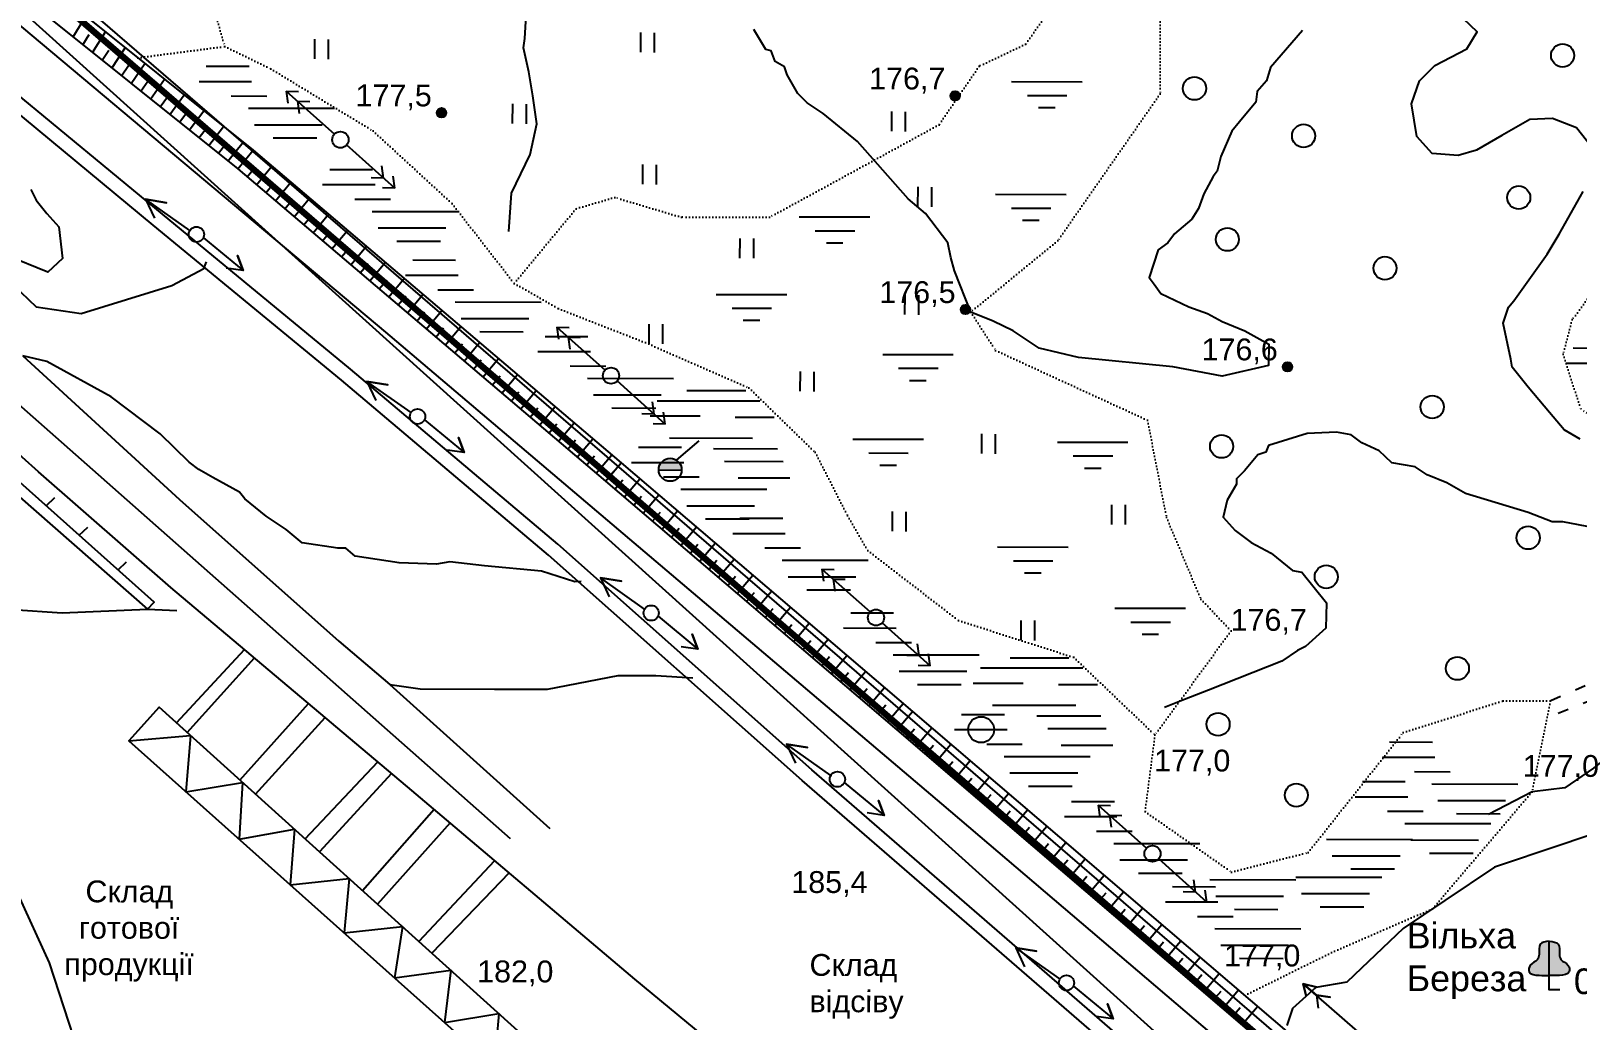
# Model space of a CAD drawing. Header units: millimetres. Extents: x 6127 to 9314, y 4730 to 7085.
# Drawn here: x 7224.8 to 7465.7, y 6420.5 to 6574.7 of the extents above; entities that cross this region are included whole.
import ezdxf

# ---------------------------------------------------------------- set-up
doc = ezdxf.new("R2010")
doc.units = ezdxf.units.MM
doc.header["$LTSCALE"] = 0.7
doc.linetypes.add('ACAD_ISO03W100', pattern=[30, 12, -18])
doc.linetypes.add('ACAD_ISO07W100', pattern=[3, 0, -3])
for name, color, linetype in [('болото', 84, 'Continuous'), ('відм', 14, 'Continuous'), ('горизонталі', 22, 'Continuous'), ('горный отвод', 7, 'Continuous'), ('дерево', 7, 'Continuous'), ('Откос', 7, 'Continuous'), ('чорн', 255, 'Continuous')]:
    doc.layers.add(name, color=color, linetype=linetype)
doc.styles.get("Standard").update_dxf_attribs({"font": 'arial.ttf'})

# ---------------------------------------------------------------- blocks, each defined once
blk = doc.blocks.new('1')
at = {"layer": 'чорн', "color": 7, "ltscale": 0.2, "transparency": 33554687}
for p, q in [((5601.51, 1990.78), (5598.6, 1986.67)), ((5594.99, 1981.51), (5597.87, 1985.63))]:
    blk.add_line(p, q, dxfattribs=at)
for points in [[(5601.51, 1990.78), (5600.59, 1990.54)], [(5601.51, 1990.78), (5601.59, 1989.83)], [(5600.83, 1989.82), (5599.91, 1989.58)], [(5600.83, 1989.82), (5600.92, 1988.87)], [(5595.66, 1982.47), (5595.57, 1983.42)], [(5594.99, 1981.51), (5594.9, 1982.46)], [(5595.66, 1982.47), (5596.58, 1982.71)], [(5594.99, 1981.51), (5595.9, 1981.75)]]:
    blk.add_lwpolyline(points, dxfattribs=at)
blk.add_circle((5598.25, 1986.14), 0.633, dxfattribs=at)

msp = doc.modelspace()

# ---------------------------------------------------------------- hatches: boundary and pattern name
at = {"layer": 'відм', "ltscale": 0.2, "true_color": 0x000000}
h = msp.add_hatch(color=18, dxfattribs=at)
h.dxf.hatch_style = 1
h.paths.add_polyline_path([(7369.53, 6564.6, 1), (7368.07, 6564.6, 1)])
h = msp.add_hatch(color=18, dxfattribs=at)
h.dxf.hatch_style = 1
h.paths.add_polyline_path([(7289.49, 6561.97, 1), (7288.03, 6561.97, 1)])
h = msp.add_hatch(color=18, dxfattribs=at)
h.dxf.hatch_style = 1
h.paths.add_polyline_path([(7371.13, 6531.3, 1), (7369.66, 6531.3, 1)])
h = msp.add_hatch(color=18, dxfattribs=at)
h.dxf.hatch_style = 1
h.paths.add_polyline_path([(7421.34, 6522.37, 1), (7419.88, 6522.37, 1)])
at = {"layer": 'чорн', "ltscale": 0.2, "true_color": 0x000000}
h = msp.add_hatch(color=18, dxfattribs=at)
h.dxf.hatch_style = 1
h.set_gradient(color1=(0, 0, 255), color2=(0, 0, 255), tint=1)
h.paths.add_polyline_path([(7323.01, 6507.45, 0.174195), (7322.6, 6506.32, 0.009016), (7322.6, 6506.25), (7326.17, 6506.29, 0.002766), (7326.17, 6506.31, 0.174195), (7325.76, 6507.45)])
h.paths.add_polyline_path([(7325.76, 6507.45, 0.471354), (7323.01, 6507.45)])
h = msp.add_hatch(color=18, dxfattribs=at)
h.dxf.hatch_style = 1
edge = h.paths.add_edge_path()
edge.add_spline(control_points=[(7461.4, 6427.48), (7461.89, 6427.48), (7462.9, 6427.48), (7464.79, 6427.66), (7464.44, 6429.39), (7463.19, 6429.69), (7462.88, 6431.02), (7463.2, 6432.63), (7461.98, 6432.77), (7461.4, 6432.83)], knot_values=[0, 0, 0, 0, 0.79324, 1.617737, 2.123988, 2.843267, 3.252671, 4.0697, 4.805889, 4.805889, 4.805889, 4.805889], degree=3, periodic=0)
edge.add_line((7461.4, 6432.83), (7461.4, 6427.48))
edge = h.paths.add_edge_path()
edge.add_spline(control_points=[(7461.4, 6432.83), (7460.83, 6432.77), (7459.61, 6432.64), (7459.93, 6431.02), (7459.61, 6429.7), (7458.37, 6429.4), (7458, 6427.67), (7459.9, 6427.48), (7460.9, 6427.48), (7461.4, 6427.48)], knot_values=[0, 0, 0, 0, 0.736189, 1.553218, 1.962623, 2.681901, 3.188152, 4.012649, 4.805889, 4.805889, 4.805889, 4.805889], degree=3, periodic=0)
edge.add_line((7461.4, 6427.48), (7461.4, 6432.83))

# ---------------------------------------------------------------- linework, layer by layer
at = {"color": 18, "ltscale": 0.2, "true_color": 0x000000, "transparency": 33554687}
msp.add_line((7190.9, 6607.09), (7460.95, 6363.77), dxfattribs=at)
at = {"layer": 'болото', "color": 18, "ltscale": 0.2, "true_color": 0x000000}
for p, q in [((7252.08, 6569.21), (7258.75, 6569.2)), ((7250.96, 6566.84), (7259.15, 6566.83)), ((7255.97, 6564.58), (7261.52, 6564.57)), ((7258.68, 6562.66), (7272.09, 6562.65)), ((7259.6, 6560.09), (7270.17, 6560.08)), ((7262.51, 6558.04), (7269.31, 6558.03)), ((7271.34, 6553.13), (7278.01, 6553.13)), ((7270.22, 6550.77), (7278.41, 6550.76)), ((7275.23, 6548.51), (7280.78, 6548.5)), ((7277.94, 6546.59), (7291.35, 6546.58)), ((7278.86, 6544.02), (7289.43, 6544.01)), ((7281.77, 6541.97), (7288.57, 6541.96)), ((7284.28, 6539.01), (7290.95, 6539)), ((7283.15, 6536.64), (7291.34, 6536.63)), ((7288.17, 6534.38), (7293.72, 6534.38)), ((7290.87, 6532.47), (7304.28, 6532.45)), ((7291.8, 6529.89), (7302.37, 6529.88)), ((7294.7, 6527.84), (7301.5, 6527.83)), ((7304.9, 6527.11), (7311.57, 6527.11)), ((7303.78, 6524.75), (7311.96, 6524.74)), ((7465.14, 6525.3), (7471.81, 6525.29)), ((7308.79, 6522.49), (7314.34, 6522.48)), ((7464.02, 6522.93), (7472.21, 6522.92)), ((7311.5, 6520.57), (7324.91, 6520.56)), ((7327, 6518.66), (7336.19, 6518.65)), ((7312.42, 6518), (7322.99, 6517.98)), ((7322.38, 6517.08), (7338.36, 6517.06)), ((7315.32, 6515.95), (7322.13, 6515.94)), ((7321.25, 6514.71), (7329.05, 6514.7)), ((7334.53, 6514.49), (7340.61, 6514.49)), ((7319.46, 6509.82), (7326.13, 6509.82)), ((7324.29, 6511.27), (7337.23, 6511.26)), ((7331.16, 6509.61), (7341.13, 6509.6)), ((7318.34, 6507.46), (7326.53, 6507.45)), ((7332.87, 6507.63), (7341.99, 6507.62)), ((7323.35, 6505.2), (7328.9, 6505.19)), ((7334.98, 6505.05), (7343.04, 6505.04)), ((7326.06, 6503.28), (7339.47, 6503.27)), ((7326.98, 6500.71), (7337.55, 6500.7)), ((7329.89, 6498.66), (7336.69, 6498.65)), ((7335.26, 6498.77), (7341.93, 6498.76)), ((7334.14, 6496.4), (7342.33, 6496.39)), ((7339.15, 6494.15), (7344.7, 6494.14)), ((7341.86, 6492.23), (7355.27, 6492.21)), ((7342.78, 6489.65), (7353.35, 6489.64)), ((7345.69, 6487.6), (7352.49, 6487.6)), ((7352.53, 6484.03), (7359.21, 6484.02)), ((7351.41, 6481.66), (7359.6, 6481.65)), ((7356.43, 6479.4), (7361.98, 6479.4)), ((7359.13, 6477.49), (7372.54, 6477.47)), ((7372.74, 6475.44), (7388.73, 6475.42)), ((7377.37, 6477.02), (7386.55, 6477.01)), ((7360.06, 6474.91), (7370.62, 6474.9)), ((7362.96, 6472.86), (7369.76, 6472.85)), ((7371.61, 6473.07), (7379.41, 6473.06)), ((7384.89, 6472.85), (7390.97, 6472.85)), ((7369.82, 6468.18), (7376.5, 6468.18)), ((7374.65, 6469.63), (7387.6, 6469.62)), ((7368.7, 6465.82), (7376.89, 6465.81)), ((7381.52, 6467.97), (7391.49, 6467.96)), ((7383.23, 6465.99), (7392.35, 6465.98)), ((7373.72, 6463.56), (7379.27, 6463.55)), ((7385.34, 6463.41), (7393.4, 6463.41)), ((7436.51, 6463.89), (7443.18, 6463.88)), ((7376.42, 6461.64), (7389.83, 6461.63)), ((7435.39, 6461.52), (7443.58, 6461.51)), ((7377.34, 6459.07), (7387.91, 6459.06)), ((7440.4, 6459.26), (7445.95, 6459.25)), ((7380.25, 6457.02), (7387.05, 6457.01)), ((7432.29, 6457.72), (7438.97, 6457.71)), ((7443.11, 6457.34), (7456.52, 6457.33)), ((7386.95, 6454.62), (7393.62, 6454.62)), ((7431.17, 6455.35), (7439.36, 6455.35)), ((7444.03, 6454.77), (7454.6, 6454.76)), ((7385.83, 6452.26), (7394.02, 6452.25)), ((7436.19, 6453.1), (7441.73, 6453.09)), ((7438.89, 6451.18), (7452.3, 6451.16)), ((7446.93, 6452.72), (7453.74, 6452.71)), ((7390.84, 6450), (7396.39, 6449.99)), ((7426.67, 6448.72), (7440.08, 6448.7)), ((7393.55, 6448.08), (7406.96, 6448.07)), ((7439.81, 6448.61), (7450.38, 6448.59)), ((7442.72, 6446.56), (7449.52, 6446.55)), ((7394.47, 6445.51), (7405.04, 6445.5)), ((7427.59, 6446.14), (7438.16, 6446.13)), ((7430.49, 6444.09), (7437.3, 6444.09)), ((7397.38, 6443.46), (7404.18, 6443.45)), ((7408.49, 6442.43), (7421.9, 6442.42)), ((7421.89, 6442.84), (7435.3, 6442.82)), ((7402.69, 6441.34), (7409.36, 6441.33)), ((7409.41, 6439.86), (7419.98, 6439.84)), ((7422.81, 6440.26), (7433.38, 6440.25)), ((7401.57, 6438.97), (7409.76, 6438.96)), ((7406.58, 6436.71), (7412.13, 6436.71)), ((7412.32, 6437.81), (7419.12, 6437.8)), ((7425.72, 6438.21), (7432.52, 6438.2)), ((7409.29, 6434.79), (7422.7, 6434.78)), ((7410.21, 6432.22), (7420.78, 6432.21)), ((7413.12, 6430.17), (7419.92, 6430.16))]:
    msp.add_line(p, q, dxfattribs=at)
for points in [[(7377.61, 6566.82), (7388.59, 6566.8)], [(7380.08, 6564.66), (7386.23, 6564.65)], [(7381.81, 6562.77), (7384.4, 6562.77)], [(7375.11, 6549.25), (7386.09, 6549.24)], [(7344.52, 6545.73), (7355.5, 6545.72)], [(7377.58, 6547.1), (7383.74, 6547.09)], [(7379.32, 6545.21), (7381.9, 6545.21)], [(7347, 6543.57), (7353.15, 6543.57)], [(7348.73, 6541.69), (7351.31, 6541.68)], [(7331.57, 6533.65), (7342.55, 6533.64)], [(7334.05, 6531.5), (7340.2, 6531.49)], [(7335.78, 6529.61), (7338.36, 6529.61)], [(7357.51, 6524.3), (7368.49, 6524.29)], [(7359.98, 6522.14), (7366.14, 6522.13)], [(7361.71, 6520.25), (7364.3, 6520.25)], [(7352.87, 6511.09), (7363.85, 6511.07)], [(7384.75, 6510.64), (7395.73, 6510.62)], [(7355.34, 6508.93), (7361.5, 6508.92)], [(7357.07, 6507.04), (7359.66, 6507.04)], [(7387.22, 6508.48), (7393.38, 6508.47)], [(7388.95, 6506.59), (7391.54, 6506.59)], [(7375.42, 6494.28), (7386.4, 6494.27)], [(7377.89, 6492.13), (7384.04, 6492.12)], [(7379.62, 6490.24), (7382.21, 6490.24)], [(7393.72, 6484.73), (7404.7, 6484.72)], [(7396.19, 6482.58), (7402.35, 6482.57)], [(7397.93, 6480.69), (7400.51, 6480.69)]]:
    msp.add_lwpolyline(points, dxfattribs=at)
at = {"layer": 'відм', "color": 18, "ltscale": 0.2, "true_color": 0x000000}
for centre in [(7368.8, 6564.6), (7288.76, 6561.97), (7370.4, 6531.3), (7420.61, 6522.37)]:
    msp.add_circle(centre, 0.733, dxfattribs=at)
at = {"layer": 'горизонталі', "color": 18, "true_color": 0x000000}
for points in [[(7299.23, 6543.44), (7299.65, 6549.45), (7302.56, 6555.47), (7303.6, 6560.24), (7302.99, 6564.6), (7302.37, 6568.33), (7301.54, 6572.07), (7301.75, 6573.52), (7301.96, 6577.05)], [(7468.55, 6555.9), (7465.65, 6559.63), (7461.91, 6561.09), (7458.39, 6560.89), (7454.03, 6558.4), (7450.08, 6556.12), (7447.18, 6555.3), (7443.16, 6555.59), (7440.75, 6558.24), (7439.91, 6563.36), (7441.17, 6566.92), (7443.57, 6569.3), (7448.56, 6571.93), (7450.15, 6574.57), (7445.86, 6578.66)], [(7422.95, 6574.76), (7417.94, 6569.03), (7417.31, 6566.95), (7415.86, 6565.29), (7415.65, 6563.63), (7413.15, 6560.53), (7411.91, 6559.07), (7410.24, 6555.13), (7409.62, 6552.85), (7409, 6552.02), (7407.54, 6549.33), (7406.71, 6547.05), (7405.67, 6545.39), (7402.97, 6543.11), (7401.93, 6541.66), (7400.47, 6540.62), (7399.02, 6536.27), (7399.85, 6535.23), (7400.88, 6533.77), (7405.24, 6531.69), (7408.14, 6530.65), (7410.42, 6529.41), (7413.95, 6527.95), (7417.68, 6525.87), (7417.67, 6522.55), (7410.41, 6520.9), (7402.74, 6522.36), (7388.01, 6523.83), (7381.88, 6525.29), (7377.84, 6527.99), (7374.73, 6529.45), (7371.24, 6530.9), (7368.73, 6537.34), (7368.11, 6539.41), (7367.69, 6541.7), (7364.17, 6546.27), (7361.48, 6548.55), (7353.6, 6557.48), (7348.21, 6561.85), (7345.73, 6563.51), (7344.28, 6564.96), (7342.62, 6567.87), (7342.21, 6569.12), (7340.75, 6569.95), (7340.13, 6571.61), (7339.3, 6571.82), (7337.44, 6574.93)], [(7224.75, 6549.98), (7225.57, 6548.32), (7227.23, 6546.24), (7229.1, 6544.16), (7229.66, 6539.22), (7227.39, 6537.09), (7221, 6539.69)], [(7466.21, 6511.08), (7463.72, 6512.54), (7461.45, 6515.24), (7458.13, 6519.18), (7455.64, 6522.3), (7455.44, 6523.54), (7454.2, 6529.15), (7455.03, 6531.64), (7455.86, 6532.67), (7461.06, 6539.93), (7462.93, 6543.04), (7466.67, 6549.67)], [(7220.79, 6536.29), (7225.56, 6531.72), (7232.61, 6530.67), (7246.72, 6535.01), (7251.71, 6537.7), (7252.12, 6538.74)], [(7310.54, 6488.9), (7309.54, 6488.86), (7304.35, 6490.52), (7295.43, 6491.36), (7290.04, 6491.99), (7287.96, 6491.58), (7282.15, 6491.79), (7275.31, 6492.84), (7273.85, 6494.09), (7272.61, 6494.09), (7267.01, 6494.92), (7264.52, 6497), (7261.41, 6499.08), (7258.09, 6501.78), (7257.27, 6502.82), (7253.12, 6505.11), (7250.94, 6506.36), (7249.43, 6507.48), (7244.88, 6511.9), (7237.24, 6517.68), (7227.25, 6523.17), (7223.48, 6524.08)], [(7472.21, 6496.55), (7463.5, 6498.22), (7461.84, 6498.22), (7458.11, 6499.68), (7448.36, 6502.6), (7445.46, 6504.26), (7442.35, 6505.51), (7440.48, 6506.75), (7436.88, 6507.38), (7434.88, 6509.25), (7432.18, 6510.5), (7430.53, 6511.75), (7428.24, 6512.16), (7423.68, 6511.96), (7417.66, 6510.1), (7417.24, 6509.06), (7416, 6508.65), (7413.92, 6506.16), (7412.67, 6504.92), (7412.67, 6504.09), (7411.22, 6501.6), (7410.59, 6498.91), (7412.46, 6496.83), (7414.95, 6494.96), (7418.06, 6493.29), (7421.37, 6490.59), (7422.82, 6490.38), (7426.66, 6485.56), (7426.59, 6481.64), (7423.43, 6478.76), (7422.19, 6478.14), (7419.7, 6476.49), (7408.28, 6471.94), (7404.54, 6470.49), (7401.43, 6469.25)], [(7192.72, 6485.69), (7214.09, 6485.05), (7229.65, 6483.99), (7242.93, 6484.6), (7247.49, 6484.38)], [(7280.71, 6472.84), (7285.43, 6472.15), (7297.01, 6472.13), (7305.27, 6472.12), (7316.28, 6474.24), (7322.13, 6474.23), (7327.9, 6473.9)], [(7499.4, 6474.1), (7496.34, 6470.84), (7491.81, 6470.04), (7485.93, 6471.4), (7481.44, 6471.4), (7476.29, 6467.85), (7472.67, 6463.35), (7468.3, 6459.8), (7463.84, 6456.75), (7458.73, 6456.13), (7451.94, 6452.58)], [(7477.69, 6452.72), (7463.11, 6447.81), (7452.89, 6444.38), (7445.12, 6439.17), (7438.61, 6434.81), (7432.12, 6428.64), (7429.84, 6426.47), (7425.04, 6425.63), (7421.4, 6422.36), (7420.52, 6419.72)]]:
    msp.add_lwpolyline(points, dxfattribs=at)
at = {"layer": 'горный отвод', "color": 18, "ltscale": 0.2, "true_color": 0x000000}
for points in [[(6833.81, 6399.02), (7050.49, 6541.99), (7159.64, 6603.79), (7192.72, 6605.52), (7214.71, 6594.41), (7446.38, 6394.62), (7812.87, 6318.98), (7813.33, 6270.44), (8212.54, 6212.33), (8210.56, 6196.61), (8228.28, 6077.75), (8075.07, 6062.83), (7942.18, 6050.2), (7867.23, 6042.06), (7881.29, 5852.33), (7884.37, 5811.65), (7998.72, 5796.99), (8009.93, 5714.66)], [(6920.99, 5597.24), (6918.57, 5727.75), (6921.2, 5779.95), (6861.62, 5921.06), (6818.67, 5957.18), (6574.79, 6074.63), (6708.61, 6295.21), (6826.26, 6401.67), (6833.8, 6396.61), (7051.54, 6540.28), (7160.22, 6601.81), (7192.29, 6603.48), (7213.58, 6592.73), (7445.46, 6392.76), (7810.88, 6317.34), (7811.33, 6268.71), (8210.3, 6210.63), (8208.53, 6196.59), (8208.57, 6196.32)], [(6920.99, 5597.24), (6918.58, 5727.75), (6921.21, 5779.95), (6861.62, 5921.06), (6818.67, 5957.19), (6574.8, 6074.63), (6708.61, 6295.21), (6826.26, 6401.67), (6833.8, 6396.61), (7051.54, 6540.27), (7160.22, 6601.81), (7192.29, 6603.48), (7213.58, 6592.73), (7445.46, 6392.75), (7810.88, 6317.34), (7811.33, 6268.7), (8210.3, 6210.62), (8208.53, 6196.59), (8208.57, 6196.32)], [(6920.99, 5597.24), (6918.58, 5727.75), (6921.21, 5779.95), (6861.62, 5921.06), (6818.67, 5957.19), (6574.8, 6074.63), (6708.61, 6295.21), (6826.26, 6401.67), (6833.8, 6396.61), (7051.54, 6540.27), (7160.22, 6601.81), (7192.29, 6603.48), (7213.58, 6592.73), (7445.46, 6392.75), (7810.88, 6317.34), (7811.33, 6268.7), (8210.3, 6210.62), (8208.53, 6196.59), (8208.57, 6196.32)], [(6920.99, 5597.24), (6918.58, 5727.75), (6921.21, 5779.95), (6861.62, 5921.06), (6818.67, 5957.19), (6574.8, 6074.63), (6708.62, 6295.21), (6826.26, 6401.67), (6833.8, 6396.61), (7051.54, 6540.27), (7160.22, 6601.81), (7192.29, 6603.48), (7213.58, 6592.73), (7445.46, 6392.75), (7810.87, 6317.34), (7811.33, 6268.7), (8210.29, 6210.62), (8208.53, 6196.59), (8208.57, 6196.32)]]:
    msp.add_lwpolyline(points, dxfattribs=at)
at = {"layer": 'горный отвод', "color": 18, "lineweight": 200, "ltscale": 0.2, "true_color": 0x000000}
msp.add_lwpolyline([(6920.99, 5597.24), (6918.57, 5727.75), (6921.2, 5779.95), (6861.62, 5921.06), (6818.67, 5957.18), (6574.79, 6074.63), (6708.61, 6295.21), (6826.26, 6401.68), (6833.8, 6396.61), (7051.54, 6540.28), (7160.22, 6601.81), (7192.29, 6603.48), (7213.58, 6592.73), (7445.46, 6392.76), (7810.88, 6317.34), (7811.34, 6268.71), (8210.3, 6210.63), (8208.53, 6196.59), (8208.57, 6196.32)], dxfattribs=at)
at = {"layer": 'дерево', "color": 18, "ltscale": 0.2, "true_color": 0x000000}
for centre in [(7463.48, 6570.89), (7406.11, 6565.76), (7423.11, 6558.36), (7456.64, 6548.75), (7411.23, 6542.22), (7435.8, 6537.73), (7443.16, 6516.1), (7410.34, 6509.96), (7458.11, 6495.72), (7426.65, 6489.63), (7447.08, 6475.35), (7409.79, 6466.64), (7421.98, 6455.6)]:
    msp.add_circle(centre, 1.8, dxfattribs=at)
at = {"layer": 'Откос', "color": 18, "true_color": 0x000000}
for p, q in [((7231.35, 6573.77), (7233.33, 6577.02)), ((7232.86, 6572.56), (7233.86, 6574.18)), ((7234.37, 6571.35), (7236.39, 6574.56)), ((7235.87, 6570.14), (7236.9, 6571.74)), ((7237.38, 6568.93), (7239.46, 6572.1)), ((7238.89, 6567.73), (7239.94, 6569.3)), ((7240.4, 6566.52), (7242.52, 6569.65)), ((7241.9, 6565.31), (7242.98, 6566.86)), ((7243.41, 6564.1), (7245.59, 6567.19)), ((7244.92, 6562.89), (7246.02, 6564.42)), ((7246.43, 6561.68), (7248.65, 6564.73)), ((7247.93, 6560.47), (7249.06, 6561.99)), ((7249.44, 6559.26), (7251.72, 6562.27)), ((7252.46, 6556.84), (7254.78, 6559.81)), ((7250.95, 6558.05), (7252.1, 6559.55)), ((7255.47, 6554.43), (7257.85, 6557.35)), ((7253.96, 6555.63), (7255.14, 6557.11)), ((7256.98, 6553.22), (7259.38, 6556.12)), ((7256.98, 6553.22), (7258.18, 6554.67)), ((7258.45, 6551.97), (7259.65, 6553.42)), ((7259.92, 6550.72), (7262.32, 6553.63)), ((7261.39, 6549.47), (7262.59, 6550.92)), ((7262.86, 6548.22), (7265.26, 6551.13)), ((7264.33, 6546.98), (7265.53, 6548.43)), ((7265.8, 6545.73), (7268.2, 6548.63)), ((7267.27, 6544.48), (7268.47, 6545.93)), ((7268.74, 6543.23), (7271.15, 6546.13)), ((7270.21, 6541.98), (7271.41, 6543.43)), ((7271.68, 6540.73), (7274.09, 6543.63)), ((7273.15, 6539.49), (7274.35, 6540.93)), ((7274.62, 6538.24), (7277.03, 6541.13)), ((7276.09, 6536.99), (7277.3, 6538.44)), ((7277.56, 6535.74), (7279.97, 6538.64)), ((7279.03, 6534.49), (7280.24, 6535.94)), ((7280.5, 6533.24), (7282.92, 6536.14)), ((7281.97, 6532), (7283.18, 6533.44)), ((7283.44, 6530.75), (7285.86, 6533.64)), ((7284.91, 6529.5), (7286.12, 6530.95)), ((7286.38, 6528.25), (7288.8, 6531.14)), ((7287.85, 6527), (7289.06, 6528.45)), ((7289.32, 6525.76), (7291.74, 6528.64)), ((7290.79, 6524.51), (7292, 6525.95)), ((7292.26, 6523.26), (7294.69, 6526.14)), ((7293.73, 6522.01), (7294.94, 6523.45)), ((7295.2, 6520.76), (7297.63, 6523.65)), ((7298.14, 6518.27), (7300.57, 6521.15)), ((7296.67, 6519.51), (7297.88, 6520.96)), ((7301.08, 6515.77), (7303.51, 6518.65)), ((7299.61, 6517.02), (7300.82, 6518.46)), ((7302.55, 6514.52), (7303.77, 6515.96)), ((7304.02, 6513.27), (7306.45, 6516.15)), ((7305.49, 6512.02), (7306.71, 6513.46)), ((7306.96, 6510.78), (7309.4, 6513.65)), ((7308.43, 6509.53), (7309.65, 6510.97)), ((7309.9, 6508.28), (7312.34, 6511.15)), ((7311.37, 6507.03), (7312.59, 6508.47)), ((7312.84, 6505.78), (7315.28, 6508.66)), ((7314.31, 6504.54), (7316.75, 6507.41)), ((7314.31, 6504.54), (7315.53, 6505.97)), ((7315.77, 6503.28), (7317, 6504.72)), ((7317.24, 6502.03), (7319.68, 6504.91)), ((7318.7, 6500.78), (7319.93, 6502.22)), ((7320.17, 6499.53), (7322.61, 6502.4)), ((7321.63, 6498.28), (7322.86, 6499.72)), ((7323.1, 6497.03), (7325.54, 6499.9)), ((7324.56, 6495.78), (7325.79, 6497.22)), ((7326.03, 6494.53), (7328.48, 6497.4)), ((7327.49, 6493.28), (7328.72, 6494.72)), ((7328.96, 6492.03), (7331.41, 6494.9)), ((7330.43, 6490.78), (7331.65, 6492.21)), ((7331.89, 6489.53), (7334.34, 6492.4)), ((7333.36, 6488.28), (7334.58, 6489.71)), ((7334.82, 6487.03), (7337.27, 6489.9)), ((7337.75, 6484.53), (7340.2, 6487.4)), ((7336.29, 6485.78), (7337.51, 6487.21)), ((7340.68, 6482.02), (7343.13, 6484.89)), ((7339.22, 6483.28), (7340.44, 6484.71)), ((7342.15, 6480.77), (7343.37, 6482.21)), ((7343.61, 6479.52), (7346.06, 6482.39)), ((7345.08, 6478.27), (7346.3, 6479.71)), ((7346.54, 6477.02), (7348.99, 6479.89)), ((7348.01, 6475.77), (7349.23, 6477.21)), ((7349.47, 6474.52), (7351.92, 6477.39)), ((7350.94, 6473.27), (7352.16, 6474.71)), ((7352.4, 6472.02), (7354.85, 6474.89)), ((7353.87, 6470.77), (7355.09, 6472.2)), ((7355.33, 6469.52), (7357.78, 6472.39)), ((7356.8, 6468.27), (7358.02, 6469.7)), ((7358.26, 6467.02), (7360.71, 6469.89)), ((7359.73, 6465.77), (7362.18, 6468.64)), ((7359.73, 6465.77), (7360.95, 6467.2)), ((7361.22, 6464.49), (7362.45, 6465.92)), ((7362.72, 6463.21), (7365.16, 6466.08)), ((7364.21, 6461.94), (7365.43, 6463.37)), ((7365.7, 6460.66), (7368.15, 6463.53)), ((7367.2, 6459.38), (7368.42, 6460.82)), ((7368.69, 6458.11), (7371.14, 6460.98)), ((7371.68, 6455.55), (7374.13, 6458.42)), ((7370.19, 6456.83), (7371.41, 6458.27)), ((7373.17, 6454.28), (7374.4, 6455.71)), ((7374.67, 6453), (7377.11, 6455.87)), ((7376.16, 6451.72), (7377.38, 6453.16)), ((7377.66, 6450.45), (7380.1, 6453.32)), ((7379.15, 6449.17), (7380.37, 6450.61)), ((7380.64, 6447.89), (7383.09, 6450.77)), ((7382.14, 6446.62), (7383.36, 6448.05)), ((7383.63, 6445.34), (7386.07, 6448.21)), ((7385.13, 6444.06), (7386.35, 6445.5)), ((7386.62, 6442.79), (7389.06, 6445.66)), ((7388.11, 6441.51), (7389.33, 6442.95)), ((7389.61, 6440.23), (7392.05, 6443.11)), ((7391.1, 6438.96), (7392.32, 6440.39)), ((7392.6, 6437.68), (7395.04, 6440.55)), ((7394.09, 6436.4), (7395.31, 6437.84)), ((7395.58, 6435.13), (7398.02, 6438)), ((7397.08, 6433.85), (7398.3, 6435.29)), ((7398.57, 6432.57), (7401.01, 6435.45)), ((7400.06, 6431.3), (7401.28, 6432.73)), ((7401.56, 6430.02), (7404, 6432.89)), ((7403.05, 6428.74), (7404.27, 6430.18)), ((7404.55, 6427.47), (7406.99, 6430.34)), ((7406.04, 6426.19), (7407.26, 6427.63)), ((7407.53, 6424.91), (7409.97, 6427.79)), ((7409.03, 6423.64), (7410.25, 6425.07)), ((7410.52, 6422.36), (7412.96, 6425.24)), ((7412.02, 6421.08), (7413.24, 6422.52)), ((7413.51, 6419.81), (7415.95, 6422.68))]:
    msp.add_line(p, q, dxfattribs=at)
at = {"layer": 'чорн', "color": 18, "true_color": 0x000000}
for p, q in [((7193.49, 6608.98), (7259.38, 6556.12)), ((7192.16, 6605.21), (7256.98, 6553.22)), ((7259.38, 6556.12), (7316.75, 6507.41)), ((7256.98, 6553.22), (7314.31, 6504.54)), ((7316.75, 6507.41), (7362.18, 6468.64)), ((7314.31, 6504.54), (7359.73, 6465.77)), ((7362.18, 6468.64), (7427.9, 6412.47)), ((7359.73, 6465.77), (7425.46, 6409.59))]:
    msp.add_line(p, q, dxfattribs=at)
at = {"layer": 'чорн', "color": 18, "ltscale": 0.2, "true_color": 0x000000}
for p, q in [((7325.36, 6507.81), (7328.9, 6510.81)), ((7322.6, 6506.25), (7326.17, 6506.29))]:
    msp.add_line(p, q, dxfattribs=at)
at = {"layer": 'чорн', "color": 18, "linetype": 'ACAD_ISO07W100', "ltscale": 0.2, "true_color": 0x000000}
for points in [[(7268.48, 6641.17), (7264.99, 6627.51), (7264.96, 6601.39), (7251.44, 6584.76), (7254.96, 6572.29)], [(7401.64, 6615.89), (7392.82, 6603.48), (7385.52, 6580.84), (7379.79, 6572.65), (7372.55, 6569.22), (7366.29, 6560.1), (7339.86, 6545.66), (7326.16, 6545.67), (7315.77, 6548.77), (7309.72, 6547.01), (7300.08, 6535.37), (7306.96, 6531.44)], [(7417.07, 6610.08), (7402.31, 6595.44), (7400.78, 6577.68), (7400.76, 6564.92), (7384.81, 6542.04), (7371.24, 6530.9), (7375.12, 6524.91), (7398.79, 6514.04), (7401.74, 6498.92), (7407.1, 6486.16), (7411.81, 6481.22), (7399.95, 6464.99), (7398.4, 6453.05), (7411.87, 6443.62), (7423.83, 6446.67), (7438.65, 6465.38), (7454.22, 6470.29), (7461.57, 6470.28), (7458.73, 6456.13), (7443.23, 6437.9), (7427.94, 6431.29), (7413.94, 6424.4)], [(7241.42, 6570.53), (7254.96, 6572.29), (7262.14, 6568.81), (7278.08, 6559.14), (7290.42, 6547.79), (7300.08, 6535.37), (7306.96, 6531.44), (7321.07, 6525.92), (7336.67, 6519.06), (7346.99, 6509.06), (7352.03, 6499.18), (7355.2, 6493.72), (7369.34, 6482.82), (7387.3, 6477.08), (7399.95, 6464.99)], [(7480.98, 6535.93), (7468.89, 6534.97), (7464.97, 6529.71), (7463.56, 6524.35), (7466.31, 6515.8), (7473.27, 6511.19), (7479.16, 6510.61), (7486.84, 6513.21), (7489.21, 6517.39), (7490.08, 6523.4), (7488.68, 6528.84), (7484.33, 6533.5), (7480.98, 6535.93)]]:
    msp.add_lwpolyline(points, dxfattribs=at)
at = {"layer": 'чорн', "color": 18, "true_color": 0x000000}
for points in [[(7474.57, 6336.45), (7485.76, 6346.09), (7490.77, 6352.55), (7491.99, 6367.74), (7488.93, 6375.64), (7483.4, 6382.91), (7477.8, 6387.71), (7470.4, 6390.59), (7457.33, 6392), (7445.39, 6387.22), (7366.74, 6454.23), (7280.09, 6527.77), (7196.51, 6597.87)], [(7382.85, 6374.03), (7318.87, 6426.94), (7284.12, 6456.34), (7246.54, 6487.99), (7225.96, 6505.98), (7200.45, 6528.84), (7153.64, 6569.08)], [(7437.68, 6352.39), (7435.84, 6382.1), (7346.45, 6459.57), (7306.89, 6494.7), (7274.58, 6522), (7245.25, 6546.17), (7221.12, 6566.12)], [(7435.44, 6352.25), (7433.66, 6381.02), (7344.97, 6457.89), (7305.42, 6493), (7273.14, 6520.28), (7243.82, 6544.44), (7219.77, 6564.33)], [(7299.52, 6448.77), (7234.41, 6506.32), (7178.99, 6555.19)], [(7223.48, 6524.08), (7247.9, 6501.7), (7272.76, 6479.6), (7280.71, 6472.84), (7305.64, 6450.41)], [(7211.52, 6518.92), (7208.16, 6515.02), (7242.93, 6484.6), (7243.96, 6485.69), (7209.43, 6516.5)], [(7227.13, 6500.71), (7228.46, 6501.98)], [(7232.28, 6496.12), (7233.61, 6497.38)], [(7238.34, 6490.71), (7239.66, 6491.98)], [(7247.44, 6466.87), (7258.04, 6478.31)], [(7249.12, 6465.36), (7259.61, 6476.98)], [(7301.75, 6417.9), (7244.76, 6469.29), (7240.04, 6464.05), (7296.94, 6413.27)], [(7257.33, 6457.96), (7268.04, 6469.88)], [(7259.77, 6455.75), (7270.62, 6467.71)], [(7240.04, 6464.05), (7249.62, 6464.91), (7248.91, 6456.14), (7257.74, 6457.59), (7257.21, 6448.73), (7265.82, 6450.3), (7265.18, 6441.61), (7274.34, 6442.61), (7273.57, 6434.12), (7282.66, 6435.12), (7281.44, 6427.1), (7290.2, 6428.32), (7289.21, 6420.17), (7297.68, 6421.58), (7296.94, 6413.27)], [(7267.49, 6448.8), (7278.82, 6460.8)], [(7280.98, 6458.98), (7269.75, 6446.76)], [(7287.62, 6453.38), (7276.46, 6440.7)], [(7290.12, 6451.26), (7278.77, 6438.63)], [(7285.22, 6432.81), (7297.06, 6445.39)], [(7299.29, 6443.5), (7287.23, 6430.99)], [(7222.66, 6440.27), (7227.59, 6429.48), (7234.33, 6408.73), (7234.31, 6398.53), (7235.86, 6384.02), (7234.52, 6366.03), (7232.25, 6351.37), (7230.81, 6343.74), (7228.78, 6340.97), (7223.48, 6324.66)]]:
    msp.add_lwpolyline(points, dxfattribs=at)
at = {"layer": 'чорн', "color": 18, "ltscale": 0.2, "true_color": 0x000000}
for points in [[(7319.77, 6574.48), (7319.77, 6571.4)], [(7321.91, 6574.44), (7321.9, 6571.37)], [(7268.97, 6573.42), (7268.96, 6570.35)], [(7271.1, 6573.39), (7271.1, 6570.32)], [(7299.79, 6563.33), (7299.78, 6560.26)], [(7301.92, 6563.3), (7301.92, 6560.22)], [(7358.89, 6562.14), (7358.89, 6559.07)], [(7361.03, 6562.11), (7361.03, 6559.04)], [(7320.06, 6553.89), (7320.06, 6550.82)], [(7322.2, 6553.86), (7322.2, 6550.78)], [(7362.97, 6550.39), (7362.96, 6547.32)], [(7365.1, 6550.36), (7365.1, 6547.29)], [(7249.53, 6543.62), (7242.63, 6548.47), (7245.9, 6547.94), (7242.63, 6548.47), (7244.02, 6545.52)], [(7251.63, 6542.48), (7257.83, 6537.38), (7256.95, 6539.71), (7257.83, 6537.38), (7255.2, 6537.75)], [(7335.23, 6542.38), (7335.22, 6539.31)], [(7337.36, 6542.35), (7337.36, 6539.28)], [(7360.94, 6533.57), (7360.93, 6530.5)], [(7363.07, 6533.54), (7363.07, 6530.47)], [(7321.07, 6529.02), (7321.07, 6525.95)], [(7323.21, 6528.99), (7323.21, 6525.92)], [(7344.63, 6521.62), (7344.62, 6518.55)], [(7346.77, 6521.59), (7346.76, 6518.52)], [(7284, 6515.23), (7277.1, 6520.09), (7280.38, 6519.56), (7277.1, 6520.09), (7278.49, 6517.13)], [(7286.1, 6514.1), (7292.3, 6509), (7291.42, 6511.32), (7292.3, 6509), (7289.68, 6509.37)], [(7372.91, 6511.91), (7372.91, 6508.84)], [(7375.05, 6511.88), (7375.04, 6508.8)], [(7359, 6499.79), (7358.99, 6496.72)], [(7361.14, 6499.76), (7361.13, 6496.69)], [(7393.19, 6500.87), (7393.18, 6497.8)], [(7395.32, 6500.84), (7395.32, 6497.77)], [(7320.4, 6484.61), (7313.51, 6489.47), (7316.78, 6488.94), (7313.51, 6489.47), (7314.9, 6486.51)], [(7322.5, 6483.48), (7328.71, 6478.37), (7327.83, 6480.7), (7328.71, 6478.37), (7326.08, 6478.74)], [(7379.02, 6482.83), (7379.02, 6479.76)], [(7381.16, 6482.8), (7381.15, 6479.72)], [(7349.42, 6458.68), (7342.53, 6463.54), (7345.8, 6463.01), (7342.53, 6463.54), (7343.92, 6460.58)], [(7351.52, 6457.55), (7357.73, 6452.45), (7356.85, 6454.77), (7357.73, 6452.45), (7355.1, 6452.82)], [(7463.03, 6425.25), (7461.4, 6425.26), (7461.4, 6432.83)], [(7385.14, 6426.96), (7378.24, 6431.82), (7381.51, 6431.29), (7378.24, 6431.82), (7379.63, 6428.86)], [(7387.24, 6425.83), (7393.44, 6420.72), (7392.56, 6423.05), (7393.44, 6420.72), (7390.81, 6421.09)], [(7431.55, 6418.77), (7423.07, 6426.18), (7425.17, 6425.65), (7423.07, 6426.18), (7423.54, 6424.28), (7423.07, 6426.18), (7425.11, 6424.4), (7427.23, 6424.1), (7425.11, 6424.4), (7425.38, 6422.39)]]:
    msp.add_lwpolyline(points, dxfattribs=at)
at = {"layer": 'чорн', "color": 18, "linetype": 'ACAD_ISO03W100', "ltscale": 0.2, "true_color": 0x000000}
for points in [[(7493.97, 6484.41), (7461.57, 6470.28)], [(7495.52, 6481.47), (7461.04, 6467.63)]]:
    msp.add_lwpolyline(points, dxfattribs=at)
at = {"layer": 'чорн', "color": 18, "ltscale": 0.2, "true_color": 0x000000}
for centre, radius in [((7250.55, 6543), 1.19), ((7285.02, 6514.62), 1.19), ((7324.39, 6506.31), 1.79), ((7321.43, 6483.99), 1.19), ((7372.85, 6465.81), 2.02), ((7350.45, 6458.07), 1.19), ((7386.16, 6426.34), 1.19)]:
    msp.add_circle(centre, radius, dxfattribs=at)
for points in [[(7461.4, 6432.83), (7460, 6432.39), (7459.82, 6430.76), (7459.57, 6429.98), (7458.45, 6429.08), (7458.26, 6428.08), (7459.81, 6427.52), (7461.4, 6427.48)], [(7461.4, 6432.83), (7462.81, 6432.38), (7462.99, 6430.76), (7463.23, 6429.98), (7464.35, 6429.07), (7464.53, 6428.08), (7462.98, 6427.51), (7461.4, 6427.48)]]:
    msp.add_spline(points, degree=3, dxfattribs=at)

# ---------------------------------------------------------------- block references
at = {"layer": 'чорн', "color": 18, "true_color": 0x000000, "xscale": 2, "yscale": 2, "zscale": 2, "rotation": 263.3708450691064}
for p in [(4619.82, 18137.97), (4662, 18101.19), (4703.3, 18063.5), (4746.39, 18026.69)]:
    msp.add_blockref('1', p, dxfattribs=at)

# ---------------------------------------------------------------- texts
at = {"layer": 'чорн', "color": 18, "ltscale": 0.2, "true_color": 0x000000, "attachment_point": 1, "rotation": 359.9325}
for s, width, insert, char_height in [('176,7', 2.4374, (7355.4, 6569), 3.4), ('177,5', 2.4374, (7275.35, 6566.37), 3.4), ('176,5', 2.4374, (7356.99, 6535.71), 3.4), ('176,6', 2.4374, (7407.21, 6526.78), 3.4), ('176,7', 2.4374, (7411.74, 6484.63), 3.4), ('177,0', 2.4374, (7399.82, 6462.7), 3.4), ('177,0', 2.4374, (7457.28, 6461.86), 3.4), ('\\pi0.69848;Склад \\P\\pi-0.32778;готової \\P\\pi-2.57744;продукції', 14.7071, (7232.56, 6442.3), 3.4), ('185,4', 2.4374, (7343.27, 6443.76), 3.4), ('Вільха\\PБереза', 1.2563, (7439.18, 6435.72), 4), ('177,0', 2.4374, (7410.73, 6432.32), 3.4), ('182,0', 2.4374, (7294.31, 6429.83), 3.4), ('Склад \\Pвідсіву', 2.4374, (7346.11, 6430.84), 3.4), ('0,30', 1.2563, (7465.24, 6428.59), 4)]:
    msp.add_mtext_dynamic_manual_height_columns(s, width=width, gutter_width=12.5, heights=[0], dxfattribs=dict(at, insert=insert, char_height=char_height))

doc.saveas('drawing.dxf')
